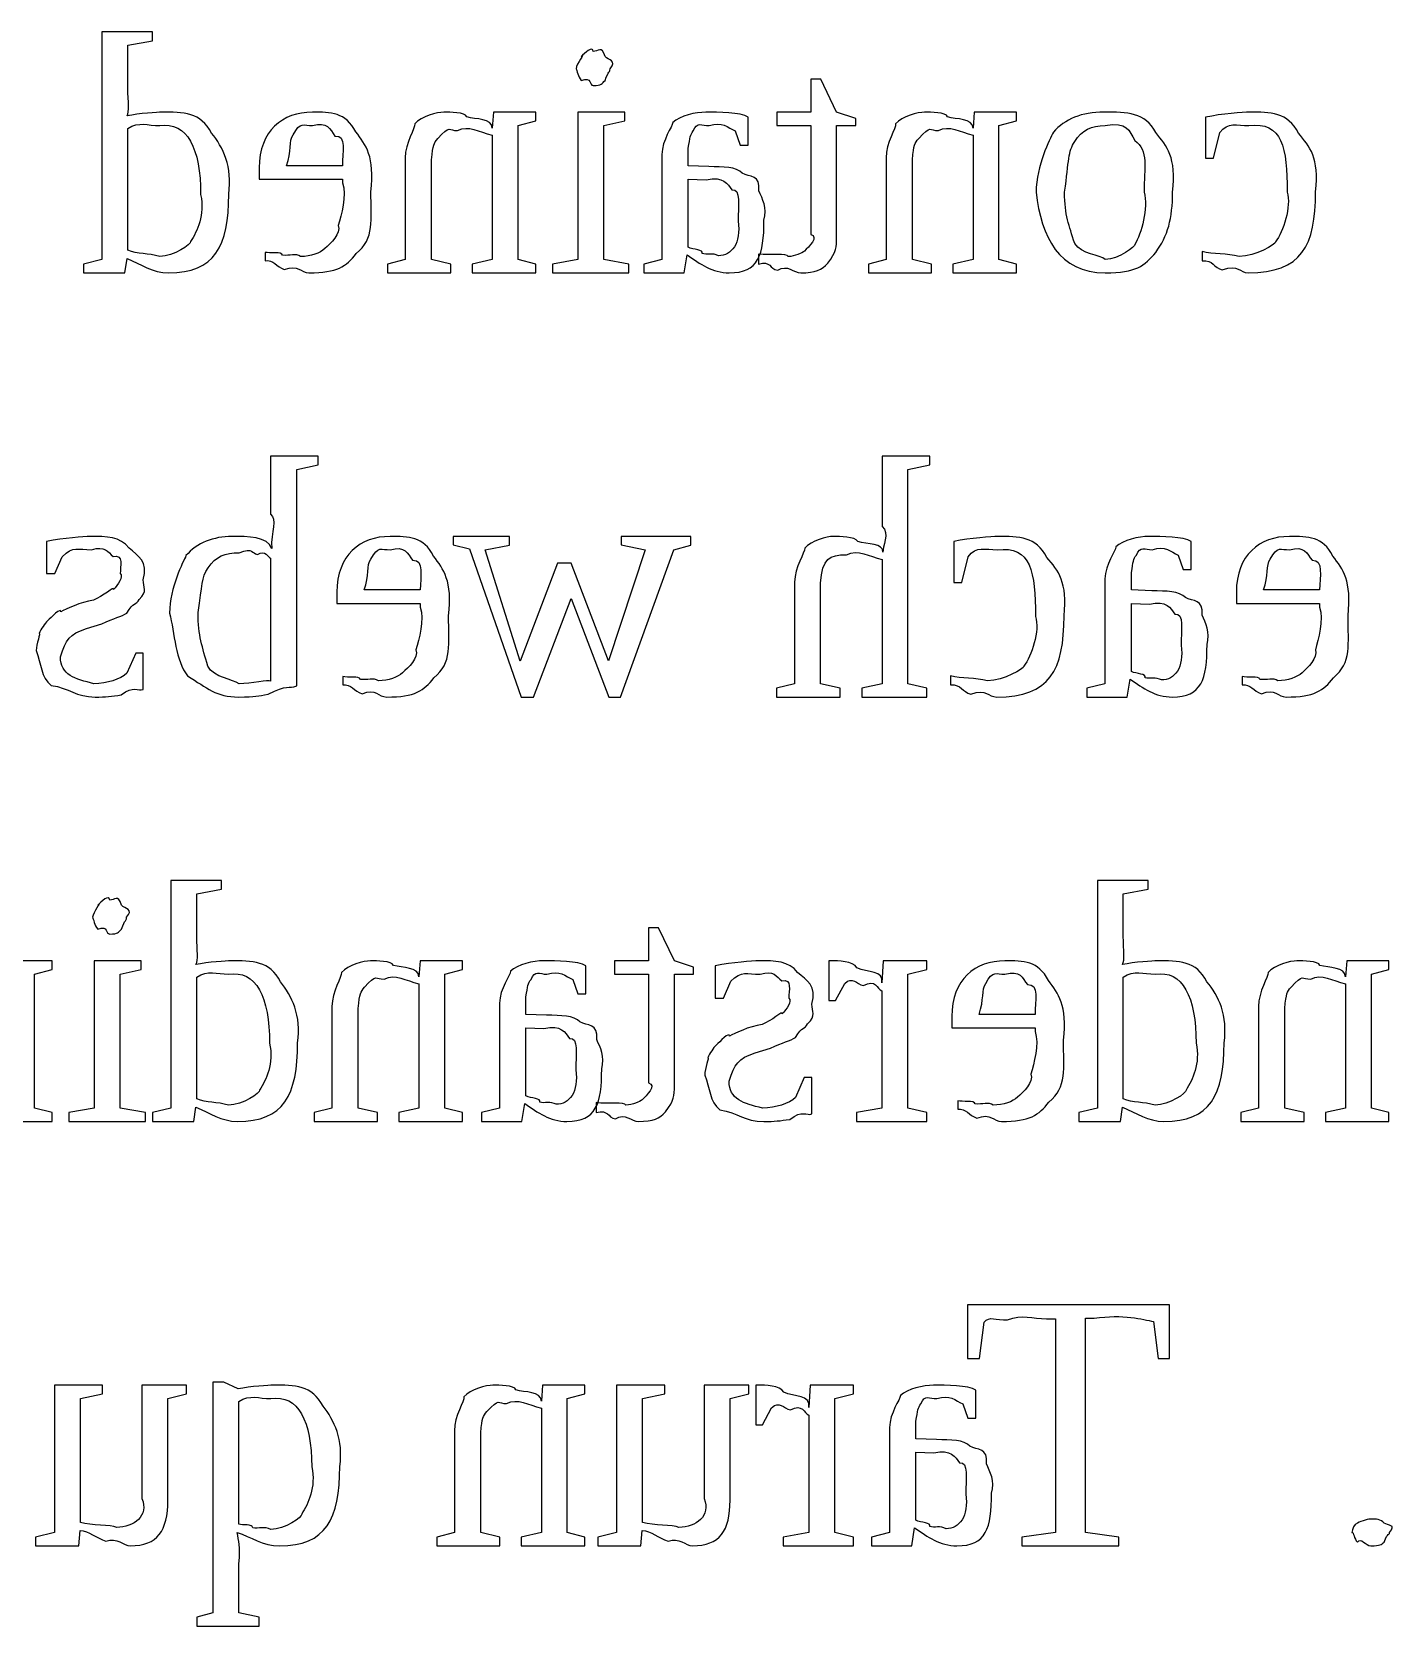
# Model space of a CAD drawing. Header units: millimetres. Extents: x 21 to 196, y 128 to 259.
# Drawn here: x 91.33 to 109.23, y 210.31 to 231.32 of the extents above; entities that cross this region are included whole.
import ezdxf

# ---------------------------------------------------------------- set-up
doc = ezdxf.new("R2010")
doc.units = ezdxf.units.MM
doc.layers.get('0').update_dxf_attribs({"linetype": 'CONTINUOUS'})

msp = doc.modelspace()

# ---------------------------------------------------------------- linework, layer by layer
at = {"color": 0}
for p, q in [((92.921, 231.316), (92.2542, 231.316)), ((92.2542, 231.316), (92.2542, 228.317)), ((92.921, 231.2), (92.921, 231.316)), ((92.596, 231.14), (92.921, 231.2)), ((92.596, 230.583), (92.596, 231.14)), ((98.5037, 230.831), (98.5037, 230.831)), ((101.727, 230.693), (101.594, 230.693)), ((101.594, 230.693), (101.594, 230.258)), ((101.936, 230.258), (101.727, 230.693)), ((97.4136, 230.258), (97.397, 230.048)), ((97.9703, 230.258), (97.4136, 230.258)), ((97.9703, 230.142), (97.9703, 230.258)), ((99.1429, 230.258), (98.5255, 230.258)), ((98.5255, 230.258), (98.5255, 228.317)), ((99.1429, 230.142), (99.1429, 230.258)), ((100.212, 230.258), (100.212, 230.258)), ((101.594, 230.258), (101.148, 230.258)), ((101.148, 230.258), (101.148, 230.081)), ((102.19, 230.175), (101.936, 230.258)), ((103.75, 230.258), (103.733, 230.048)), ((104.307, 230.258), (103.75, 230.258)), ((104.307, 230.142), (104.307, 230.258)), ((92.596, 228.439), (92.596, 230.043)), ((95.0267, 230.081), (95.0267, 230.081)), ((97.7388, 230.081), (97.9703, 230.142)), ((97.7388, 228.317), (97.7388, 230.081)), ((98.8674, 230.081), (99.1429, 230.142)), ((98.8674, 228.317), (98.8674, 230.081)), ((100.769, 229.822), (100.769, 230.192)), ((101.148, 230.081), (101.594, 230.081)), ((101.594, 230.081), (101.594, 228.648)), ((101.936, 228.621), (101.936, 230.081)), ((101.936, 230.081), (102.19, 230.081)), ((102.19, 230.081), (102.19, 230.175)), ((104.075, 230.081), (104.307, 230.142)), ((104.075, 228.317), (104.075, 230.081)), ((106.798, 230.192), (106.798, 229.651)), ((97.397, 229.955), (97.397, 228.317)), ((100.598, 230.01), (100.664, 229.822)), ((103.733, 229.955), (103.733, 228.317)), ((106.903, 229.651), (106.986, 229.988)), ((96.2505, 229.657), (96.2505, 228.317)), ((96.5976, 228.317), (96.5976, 229.629)), ((99.6336, 229.701), (99.6336, 228.317)), ((99.9808, 229.552), (99.9808, 229.784)), ((100.664, 229.822), (100.769, 229.822)), ((102.587, 229.657), (102.587, 228.317)), ((102.934, 228.317), (102.934, 229.629)), ((106.798, 229.651), (106.903, 229.651)), ((94.3268, 229.525), (94.3268, 229.376)), ((95.4236, 229.552), (94.6849, 229.552)), ((100.251, 229.541), (99.9808, 229.552)), ((94.3268, 229.376), (95.4236, 229.376)), ((95.4236, 229.376), (95.4236, 229.326)), ((99.9808, 229.376), (100.218, 229.365)), ((99.9808, 228.477), (99.9808, 229.376)), ((104.565, 229.205), (104.565, 229.205)), ((104.94, 229.205), (104.94, 229.205)), ((93.5549, 229.172), (93.5549, 229.172)), ((94.404, 228.411), (94.404, 228.301)), ((99.9257, 228.141), (99.9642, 228.378)), ((100.905, 228.389), (100.905, 228.257)), ((106.754, 228.422), (106.754, 228.301)), ((92.2542, 228.317), (92.0115, 228.257)), ((92.0115, 228.257), (92.0115, 228.141)), ((92.5572, 228.141), (92.5848, 228.328)), ((96.2505, 228.317), (96.0191, 228.257)), ((96.0191, 228.257), (96.0191, 228.141)), ((96.8513, 228.257), (96.5976, 228.317)), ((96.8513, 228.141), (96.8513, 228.257)), ((97.397, 228.317), (97.1324, 228.257)), ((97.1324, 228.257), (97.1324, 228.141)), ((97.9703, 228.257), (97.7388, 228.317)), ((97.9703, 228.141), (97.9703, 228.257)), ((98.5255, 228.317), (98.1893, 228.257)), ((98.1893, 228.257), (98.1893, 228.141)), ((99.1979, 228.257), (98.8674, 228.317)), ((99.1979, 228.141), (99.1979, 228.257)), ((99.6336, 228.317), (99.3965, 228.257)), ((99.3965, 228.257), (99.3965, 228.141)), ((102.587, 228.317), (102.355, 228.257)), ((102.355, 228.257), (102.355, 228.141)), ((103.188, 228.257), (102.934, 228.317)), ((103.188, 228.141), (103.188, 228.257)), ((103.733, 228.317), (103.469, 228.257)), ((103.469, 228.257), (103.469, 228.141)), ((104.307, 228.257), (104.075, 228.317)), ((104.307, 228.141), (104.307, 228.257)), ((92.0115, 228.141), (92.5572, 228.141)), ((96.0191, 228.141), (96.8513, 228.141)), ((97.1324, 228.141), (97.9703, 228.141)), ((98.1893, 228.141), (99.1979, 228.141)), ((99.3965, 228.141), (99.9257, 228.141)), ((101.462, 228.141), (101.462, 228.141)), ((102.355, 228.141), (103.188, 228.141)), ((103.469, 228.141), (104.307, 228.141)), ((95.1025, 225.726), (94.4742, 225.726)), ((94.4742, 225.726), (94.4742, 224.959)), ((95.1025, 225.61), (95.1025, 225.726)), ((103.163, 225.726), (102.534, 225.726)), ((102.534, 225.726), (102.534, 224.8)), ((103.163, 225.61), (103.163, 225.726)), ((94.8214, 225.549), (95.1025, 225.61)), ((94.8214, 222.699), (94.8214, 225.549)), ((102.876, 225.549), (103.163, 225.61)), ((102.876, 222.727), (102.876, 225.549)), ((91.525, 224.601), (91.525, 224.177)), ((97.6231, 224.667), (96.8844, 224.667)), ((96.8844, 224.667), (96.8844, 224.557)), ((97.6231, 224.551), (97.6231, 224.667)), ((100.015, 224.667), (99.0946, 224.667)), ((99.0946, 224.667), (99.0946, 224.557)), ((100.015, 224.551), (100.015, 224.667)), ((103.482, 224.601), (103.482, 224.061)), ((106.051, 224.667), (106.051, 224.667)), ((106.608, 224.232), (106.608, 224.601)), ((91.6354, 224.177), (91.7293, 224.397)), ((94.4742, 224.38), (94.4742, 222.76)), ((96.0508, 224.491), (96.0508, 224.491)), ((96.8844, 224.557), (97.0993, 224.502)), ((97.0993, 224.502), (97.7773, 222.551)), ((97.3032, 224.491), (97.6231, 224.551)), ((97.7664, 223.024), (97.3032, 224.491)), ((99.4145, 224.491), (98.9295, 223.03)), ((99.0893, 222.551), (99.7892, 224.491)), ((99.0946, 224.557), (99.4145, 224.491)), ((99.7892, 224.491), (100.015, 224.551)), ((103.587, 224.061), (103.67, 224.397)), ((106.437, 224.419), (106.503, 224.232)), ((107.903, 224.491), (107.903, 224.491)), ((91.525, 224.177), (91.6354, 224.177)), ((98.2567, 224.314), (97.7664, 223.024)), ((98.4388, 224.314), (98.2567, 224.314)), ((98.9295, 223.03), (98.4388, 224.314)), ((102.534, 224.364), (102.534, 222.727)), ((105.82, 223.962), (105.82, 224.193)), ((106.503, 224.232), (106.608, 224.232)), ((96.4477, 223.962), (95.709, 223.962)), ((101.382, 224.066), (101.382, 222.727)), ((101.724, 222.727), (101.724, 224.05)), ((103.482, 224.061), (103.587, 224.061)), ((105.472, 224.11), (105.472, 222.727)), ((106.09, 223.95), (105.82, 223.962)), ((108.3, 223.962), (107.561, 223.962)), ((95.3505, 223.934), (95.3505, 223.785)), ((95.3505, 223.785), (96.4477, 223.785)), ((96.4477, 223.785), (96.4477, 223.736)), ((97.9428, 222.551), (98.4388, 223.851)), ((98.4388, 223.851), (98.9348, 222.551)), ((105.82, 223.785), (106.057, 223.774)), ((105.82, 222.887), (105.82, 223.785)), ((107.203, 223.934), (107.203, 223.785)), ((107.203, 223.785), (108.3, 223.785)), ((108.3, 223.785), (108.3, 223.736)), ((93.5207, 223.664), (93.5207, 223.664)), ((92.0489, 223.454), (92.2528, 223.515)), ((91.3874, 223.162), (91.3874, 223.162)), ((92.6994, 223.129), (92.5834, 222.865)), ((92.7985, 223.129), (92.6994, 223.129)), ((92.7985, 222.65), (92.7985, 223.129)), ((95.4278, 222.82), (95.4278, 222.71)), ((101.382, 222.727), (101.145, 222.666)), ((101.983, 222.666), (101.724, 222.727)), ((102.534, 222.727), (102.27, 222.666)), ((103.124, 222.666), (102.876, 222.727)), ((103.438, 222.831), (103.438, 222.71)), ((105.472, 222.727), (105.235, 222.666)), ((105.765, 222.551), (105.803, 222.787)), ((107.28, 222.82), (107.28, 222.71)), ((97.7773, 222.551), (97.9428, 222.551)), ((98.9348, 222.551), (99.0893, 222.551)), ((101.145, 222.666), (101.145, 222.551)), ((101.145, 222.551), (101.983, 222.551)), ((101.983, 222.551), (101.983, 222.666)), ((102.27, 222.666), (102.27, 222.551)), ((102.27, 222.551), (103.124, 222.551)), ((103.124, 222.551), (103.124, 222.666)), ((105.235, 222.666), (105.235, 222.551)), ((105.235, 222.551), (105.765, 222.551)), ((93.8294, 220.133), (93.1623, 220.133)), ((93.1623, 220.133), (93.1623, 217.135)), ((93.5041, 219.957), (93.8294, 220.018)), ((93.5041, 219.4), (93.5041, 219.957)), ((93.8294, 220.018), (93.8294, 220.133)), ((106.039, 220.133), (105.372, 220.133)), ((105.372, 220.133), (105.372, 217.135)), ((105.713, 219.957), (106.039, 220.018)), ((105.713, 219.4), (105.713, 219.957)), ((106.039, 220.018), (106.039, 220.133)), ((92.1314, 219.648), (92.1314, 219.648)), ((99.5881, 219.51), (99.4558, 219.51)), ((99.4558, 219.51), (99.4558, 219.075)), ((99.7977, 219.075), (99.5881, 219.51)), ((91.598, 219.075), (91.0414, 219.075)), ((91.3666, 218.899), (91.598, 218.959)), ((91.598, 218.959), (91.598, 219.075)), ((92.771, 219.075), (92.1537, 219.075)), ((92.1537, 219.075), (92.1537, 217.135)), ((92.4952, 218.899), (92.771, 218.959)), ((92.771, 218.959), (92.771, 219.075)), ((96.4477, 219.075), (96.4311, 218.865)), ((97.0044, 219.075), (96.4477, 219.075)), ((96.7726, 218.899), (97.0044, 218.959)), ((97.0044, 218.959), (97.0044, 219.075)), ((98.0736, 219.075), (98.0736, 219.075)), ((98.6303, 218.64), (98.6303, 219.009)), ((99.4558, 219.075), (99.0092, 219.075)), ((99.0092, 219.075), (99.0092, 218.899)), ((100.051, 218.992), (99.7977, 219.075)), ((100.051, 218.899), (100.051, 218.992)), ((100.336, 219.009), (100.336, 218.584)), ((101.833, 219.075), (101.833, 218.551)), ((101.866, 219.075), (101.833, 219.075)), ((102.549, 219.075), (102.533, 218.783)), ((103.123, 219.075), (102.549, 219.075)), ((102.875, 218.899), (103.123, 218.959)), ((103.123, 218.959), (103.123, 219.075)), ((108.657, 219.075), (108.64, 218.865)), ((109.214, 219.075), (108.657, 219.075)), ((108.982, 218.899), (109.214, 218.959)), ((109.214, 218.959), (109.214, 219.075)), ((91.3666, 217.135), (91.3666, 218.899)), ((92.4952, 217.135), (92.4952, 218.899)), ((93.5041, 217.256), (93.5041, 218.86)), ((96.4311, 218.772), (96.4311, 217.135)), ((96.7726, 217.135), (96.7726, 218.899)), ((98.4596, 218.827), (98.5255, 218.64)), ((99.0092, 218.899), (99.4558, 218.899)), ((99.4558, 218.899), (99.4558, 217.466)), ((99.7977, 217.438), (99.7977, 218.899)), ((99.7977, 218.899), (100.051, 218.899)), ((100.446, 218.584), (100.54, 218.805)), ((101.921, 218.551), (102.042, 218.777)), ((102.875, 217.135), (102.875, 218.899)), ((104.153, 218.899), (104.153, 218.899)), ((105.713, 217.256), (105.713, 218.86)), ((108.64, 218.772), (108.64, 217.135)), ((108.982, 217.135), (108.982, 218.899)), ((97.4947, 218.518), (97.4947, 217.135)), ((97.8422, 218.369), (97.8422, 218.601)), ((98.5255, 218.64), (98.6303, 218.64)), ((100.336, 218.584), (100.446, 218.584)), ((101.833, 218.551), (101.921, 218.551)), ((102.533, 218.678), (102.533, 217.135)), ((95.2846, 218.474), (95.2846, 217.135)), ((95.6317, 217.135), (95.6317, 218.447)), ((98.1121, 218.359), (97.8422, 218.369)), ((103.453, 218.342), (103.453, 218.193)), ((104.55, 218.369), (103.812, 218.369)), ((107.494, 218.474), (107.494, 217.135)), ((107.841, 217.135), (107.841, 218.447)), ((97.8422, 218.193), (98.0793, 218.182)), ((97.8422, 217.295), (97.8422, 218.193)), ((103.453, 218.193), (104.55, 218.193)), ((104.55, 218.193), (104.55, 218.143)), ((94.4633, 217.989), (94.4633, 217.989)), ((100.86, 217.862), (101.064, 217.923)), ((106.673, 217.989), (106.673, 217.989)), ((100.198, 217.57), (100.198, 217.57)), ((101.51, 217.537), (101.395, 217.273)), ((101.61, 217.537), (101.51, 217.537)), ((101.61, 217.057), (101.61, 217.537)), ((103.531, 217.229), (103.531, 217.118)), ((91.598, 217.074), (91.3666, 217.135)), ((91.598, 216.958), (91.598, 217.074)), ((92.1537, 217.135), (91.8175, 217.074)), ((91.8175, 217.074), (91.8175, 216.958)), ((92.8261, 217.074), (92.4952, 217.135)), ((92.8261, 216.958), (92.8261, 217.074)), ((93.1623, 217.135), (92.9199, 217.074)), ((92.9199, 217.074), (92.9199, 216.958)), ((93.4653, 216.958), (93.4932, 217.146)), ((95.2846, 217.135), (95.0528, 217.074)), ((95.0528, 217.074), (95.0528, 216.958)), ((95.8854, 217.074), (95.6317, 217.135)), ((95.8854, 216.958), (95.8854, 217.074)), ((96.4311, 217.135), (96.1665, 217.074)), ((96.1665, 217.074), (96.1665, 216.958)), ((97.0044, 217.074), (96.7726, 217.135)), ((97.0044, 216.958), (97.0044, 217.074)), ((97.4947, 217.135), (97.2577, 217.074)), ((97.2577, 217.074), (97.2577, 216.958)), ((97.7868, 216.958), (97.8256, 217.195)), ((98.7668, 217.206), (98.7668, 217.074)), ((102.533, 217.135), (102.197, 217.074)), ((102.197, 217.074), (102.197, 216.958)), ((103.123, 217.074), (102.875, 217.135)), ((103.123, 216.958), (103.123, 217.074)), ((105.372, 217.135), (105.129, 217.074)), ((105.129, 217.074), (105.129, 216.958)), ((105.675, 216.958), (105.702, 217.146)), ((107.494, 217.135), (107.262, 217.074)), ((107.262, 217.074), (107.262, 216.958)), ((108.095, 217.074), (107.841, 217.135)), ((108.095, 216.958), (108.095, 217.074)), ((108.64, 217.135), (108.376, 217.074)), ((108.376, 217.074), (108.376, 216.958)), ((109.214, 217.074), (108.982, 217.135)), ((109.214, 216.958), (109.214, 217.074)), ((90.7602, 216.958), (91.598, 216.958)), ((91.8175, 216.958), (92.8261, 216.958)), ((92.9199, 216.958), (93.4653, 216.958)), ((95.0528, 216.958), (95.8854, 216.958)), ((96.1665, 216.958), (97.0044, 216.958)), ((97.2577, 216.958), (97.7868, 216.958)), ((99.3235, 216.958), (99.3235, 216.958)), ((102.197, 216.958), (103.123, 216.958)), ((105.129, 216.958), (105.675, 216.958)), ((107.262, 216.958), (108.095, 216.958)), ((108.376, 216.958), (109.214, 216.958)), ((106.323, 214.541), (103.66, 214.541)), ((103.66, 214.541), (103.66, 213.836)), ((106.323, 213.836), (106.323, 214.541)), ((103.82, 213.836), (103.881, 214.315)), ((104.702, 214.359), (104.818, 214.359)), ((104.818, 214.359), (104.818, 211.542)), ((105.215, 211.542), (105.215, 214.365)), ((105.215, 214.365), (105.33, 214.365)), ((106.113, 214.321), (106.174, 213.836)), ((103.66, 213.836), (103.82, 213.836)), ((106.174, 213.836), (106.323, 213.836)), ((92.2623, 213.483), (91.6284, 213.483)), ((91.6284, 213.483), (91.6284, 211.542)), ((92.2623, 213.367), (92.2623, 213.483)), ((93.3704, 213.483), (92.7806, 213.483)), ((92.7806, 213.483), (92.7806, 211.989)), ((93.3704, 213.367), (93.3704, 213.483)), ((93.8611, 213.522), (93.7175, 213.522)), ((93.7175, 213.522), (93.7175, 210.484)), ((94.0484, 213.433), (93.8611, 213.522)), ((98.0613, 213.483), (98.0447, 213.274)), ((98.618, 213.483), (98.0613, 213.483)), ((98.618, 213.367), (98.618, 213.483)), ((99.6707, 213.483), (99.0367, 213.483)), ((99.0367, 213.483), (99.0367, 211.542)), ((99.6707, 213.367), (99.6707, 213.483)), ((100.779, 213.483), (100.189, 213.483)), ((100.189, 213.483), (100.189, 211.989)), ((100.779, 213.367), (100.779, 213.483)), ((100.87, 213.483), (100.87, 212.959)), ((100.903, 213.483), (100.87, 213.483)), ((101.586, 213.483), (101.57, 213.191)), ((102.16, 213.483), (101.586, 213.483)), ((102.16, 213.367), (102.16, 213.483)), ((103.212, 213.483), (103.212, 213.483)), ((91.9702, 213.306), (92.2623, 213.367)), ((91.9702, 211.675), (91.9702, 213.306)), ((93.1224, 213.306), (93.3704, 213.367)), ((93.1224, 211.967), (93.1224, 213.306)), ((94.0594, 211.653), (94.0594, 213.268)), ((98.3865, 213.306), (98.618, 213.367)), ((98.3865, 211.542), (98.3865, 213.306)), ((99.3786, 213.306), (99.6707, 213.367)), ((99.3786, 211.675), (99.3786, 213.306)), ((100.531, 213.306), (100.779, 213.367)), ((100.531, 211.967), (100.531, 213.306)), ((101.912, 213.306), (102.16, 213.367)), ((101.912, 211.542), (101.912, 213.306)), ((103.598, 213.235), (103.664, 213.047)), ((103.769, 213.047), (103.769, 213.417)), ((98.0447, 213.18), (98.0447, 211.542)), ((100.958, 212.959), (101.079, 213.185)), ((101.57, 213.086), (101.57, 211.542)), ((103.664, 213.047), (103.769, 213.047)), ((96.8982, 212.882), (96.8982, 211.542)), ((97.2453, 211.542), (97.2453, 212.854)), ((100.87, 212.959), (100.958, 212.959)), ((102.634, 212.926), (102.634, 211.542)), ((102.981, 212.777), (102.981, 213.009)), ((103.251, 212.766), (102.981, 212.777)), ((102.981, 212.601), (103.218, 212.59)), ((102.981, 211.703), (102.981, 212.601)), ((95.0186, 212.408), (95.0186, 212.408)), ((91.9484, 211.366), (91.9649, 211.57)), ((99.3567, 211.366), (99.3733, 211.57)), ((102.926, 211.366), (102.964, 211.603)), ((91.6284, 211.542), (91.3804, 211.482)), ((91.3804, 211.482), (91.3804, 211.366)), ((91.3804, 211.366), (91.9484, 211.366)), ((96.8982, 211.542), (96.6668, 211.482)), ((96.6668, 211.482), (96.6668, 211.366)), ((96.6668, 211.366), (97.499, 211.366)), ((97.499, 211.482), (97.2453, 211.542)), ((97.499, 211.366), (97.499, 211.482)), ((98.0447, 211.542), (97.7801, 211.482)), ((97.7801, 211.482), (97.7801, 211.366)), ((97.7801, 211.366), (98.618, 211.366)), ((98.618, 211.482), (98.3865, 211.542)), ((98.618, 211.366), (98.618, 211.482)), ((99.0367, 211.542), (98.7887, 211.482)), ((98.7887, 211.482), (98.7887, 211.366)), ((98.7887, 211.366), (99.3567, 211.366)), ((101.57, 211.542), (101.233, 211.482)), ((101.233, 211.482), (101.233, 211.366)), ((101.233, 211.366), (102.16, 211.366)), ((102.16, 211.482), (101.912, 211.542)), ((102.16, 211.366), (102.16, 211.482)), ((102.634, 211.542), (102.397, 211.482)), ((102.397, 211.482), (102.397, 211.366)), ((102.397, 211.366), (102.926, 211.366)), ((104.818, 211.542), (104.377, 211.482)), ((104.377, 211.482), (104.377, 211.366)), ((104.377, 211.366), (105.656, 211.366)), ((105.656, 211.482), (105.215, 211.542)), ((105.656, 211.366), (105.656, 211.482)), ((108.727, 211.542), (108.727, 211.542)), ((94.0594, 210.484), (94.0594, 211.129)), ((93.7175, 210.484), (93.5027, 210.424)), ((93.5027, 210.424), (93.5027, 210.308)), ((93.5027, 210.308), (94.324, 210.308)), ((94.324, 210.424), (94.0594, 210.484)), ((94.324, 210.308), (94.324, 210.424))]:
    msp.add_line(p, q, dxfattribs=at)
for points in [[(98.7294, 231.057), (98.7213, 231.142), (98.6137, 231.035), (98.5696, 230.991)], [(98.884, 230.991), (98.8427, 231.142), (98.7887, 231.057), (98.7294, 231.057)], [(98.5696, 230.991), (98.6331, 231.054), (98.5037, 230.893), (98.5037, 230.831)], [(98.9499, 230.831), (99.048, 230.937), (98.9281, 230.947), (98.884, 230.991)], [(98.5037, 230.831), (98.5146, 230.816), (98.5255, 230.721), (98.5696, 230.677)], [(98.5696, 230.677), (98.7213, 230.728), (98.6677, 230.61), (98.7294, 230.61)], [(98.7294, 230.61), (98.8427, 230.61), (98.8399, 230.633), (98.884, 230.677)], [(98.884, 230.677), (98.9309, 230.816), (98.9499, 230.772), (98.9499, 230.831)], [(92.5848, 230.208), (92.6207, 230.271), (92.596, 230.38), (92.596, 230.583)], [(93.037, 230.258), (92.9982, 230.258), (92.7365, 230.241), (92.5848, 230.208)], [(93.6985, 229.982), (93.5577, 230.258), (93.3277, 230.258), (93.037, 230.258)], [(95.0267, 230.258), (94.634, 230.258), (94.3268, 230.013), (94.3268, 229.525)], [(95.6, 229.999), (95.4648, 230.258), (95.2733, 230.258), (95.0267, 230.258)], [(96.7574, 230.258), (96.6735, 230.258), (96.4628, 230.206), (96.3771, 230.104)], [(97.0608, 230.197), (97.0414, 230.258), (96.8389, 230.258), (96.7574, 230.258)], [(100.212, 230.258), (100.08, 230.258), (99.8693, 230.211), (99.7768, 230.12)], [(100.769, 230.192), (100.675, 230.258), (100.375, 230.258), (100.212, 230.258)], [(103.094, 230.258), (103.01, 230.258), (102.799, 230.206), (102.713, 230.104)], [(103.397, 230.197), (103.378, 230.258), (103.175, 230.258), (103.094, 230.258)], [(105.459, 230.258), (105.166, 230.258), (104.943, 230.17), (104.792, 229.993)], [(106.142, 229.988), (106.002, 230.258), (105.765, 230.258), (105.459, 230.258)], [(107.371, 230.258), (107.302, 230.258), (107.005, 230.236), (106.798, 230.192)], [(108.022, 229.982), (107.878, 230.258), (107.655, 230.258), (107.371, 230.258)], [(92.596, 230.043), (92.7421, 230.139), (92.8578, 230.081), (93.0148, 230.081)], [(93.0148, 230.081), (93.3771, 230.139), (93.5549, 229.778), (93.5549, 229.172)], [(94.773, 229.96), (94.8697, 230.139), (94.9138, 230.081), (95.0267, 230.081)], [(95.0267, 230.081), (95.2292, 230.139), (95.2556, 230.034), (95.3244, 229.944)], [(96.3771, 230.104), (96.387, 230.051), (96.2505, 229.851), (96.2505, 229.657)], [(96.6805, 229.911), (96.8456, 230.095), (96.8223, 230.015), (96.9395, 230.015)], [(96.9395, 230.015), (97.0883, 230.095), (97.2178, 229.995), (97.397, 229.955)], [(97.397, 230.048), (97.397, 230.18), (97.1793, 230.16), (97.0608, 230.197)], [(99.7768, 230.12), (99.7754, 230.073), (99.6336, 229.888), (99.6336, 229.701)], [(100.047, 230.01), (100.095, 230.139), (100.161, 230.081), (100.256, 230.081)], [(100.256, 230.081), (100.433, 230.139), (100.496, 230.057), (100.598, 230.01)], [(102.713, 230.104), (102.723, 230.051), (102.587, 229.851), (102.587, 229.657)], [(103.017, 229.911), (103.182, 230.095), (103.159, 230.015), (103.276, 230.015)], [(103.276, 230.015), (103.425, 230.095), (103.554, 229.995), (103.733, 229.955)], [(103.733, 230.048), (103.733, 230.18), (103.516, 230.16), (103.397, 230.197)], [(105.073, 229.872), (105.17, 230.022), (105.292, 230.081), (105.475, 230.081)], [(105.475, 230.081), (105.77, 230.139), (105.786, 230.015), (105.866, 229.883)], [(106.986, 229.988), (107.089, 230.139), (107.216, 230.081), (107.366, 230.081)], [(107.366, 230.081), (107.812, 230.139), (107.873, 229.789), (107.873, 229.205)], [(93.9243, 229.178), (93.9768, 229.537), (93.8498, 229.798), (93.6985, 229.982)], [(94.6849, 229.552), (94.7554, 229.742), (94.7152, 229.879), (94.773, 229.96)], [(95.3244, 229.944), (95.4828, 229.96), (95.4236, 229.725), (95.4236, 229.552)], [(95.7986, 229.21), (95.8508, 229.676), (95.7322, 229.825), (95.6, 229.999)], [(96.5976, 229.629), (96.6184, 229.839), (96.6251, 229.84), (96.6805, 229.911)], [(99.9808, 229.784), (100.007, 229.927), (100.003, 229.961), (100.047, 230.01)], [(102.934, 229.629), (102.955, 229.839), (102.961, 229.84), (103.017, 229.911)], [(104.792, 229.993), (104.747, 229.905), (104.565, 229.554), (104.565, 229.205)], [(104.94, 229.205), (104.998, 229.629), (104.985, 229.736), (105.073, 229.872)], [(105.866, 229.883), (106.048, 229.757), (105.988, 229.525), (105.988, 229.205)], [(106.363, 229.205), (106.416, 229.663), (106.289, 229.807), (106.142, 229.988)], [(108.248, 229.21), (108.297, 229.658), (108.173, 229.802), (108.022, 229.982)], [(100.218, 229.365), (100.448, 229.42), (100.496, 229.313), (100.554, 229.233)], [(100.692, 229.453), (100.613, 229.541), (100.443, 229.537), (100.251, 229.541)], [(100.912, 229.222), (100.933, 229.434), (100.791, 229.401), (100.692, 229.453)], [(95.4236, 229.326), (95.4828, 229.162), (95.4056, 228.899), (95.3685, 228.764)], [(95.6056, 228.395), (95.8508, 228.596), (95.7986, 228.836), (95.7986, 229.21)], [(100.554, 229.233), (100.68, 229.257), (100.637, 229.015), (100.637, 228.825)], [(100.978, 228.836), (101.025, 228.993), (100.957, 229.118), (100.912, 229.222)], [(104.565, 229.205), (104.63, 228.611), (104.869, 228.141), (105.475, 228.141)], [(105.073, 228.527), (104.998, 228.772), (104.94, 228.892), (104.94, 229.205)], [(105.988, 229.205), (106.048, 228.997), (105.948, 228.651), (105.866, 228.516)], [(106.142, 228.411), (106.299, 228.622), (106.363, 228.859), (106.363, 229.205)], [(107.36, 228.141), (108.063, 228.141), (108.248, 228.497), (108.248, 229.21)], [(107.873, 229.205), (107.931, 229.015), (107.822, 228.681), (107.719, 228.549)], [(93.1305, 228.141), (93.7412, 228.141), (93.9243, 228.486), (93.9243, 229.178)], [(93.5549, 229.172), (93.6128, 228.904), (93.5108, 228.69), (93.4226, 228.554)], [(100.637, 228.825), (100.68, 228.527), (100.551, 228.367), (100.378, 228.367)], [(100.521, 228.141), (100.907, 228.141), (100.978, 228.372), (100.978, 228.836)], [(95.3685, 228.764), (95.4056, 228.659), (95.2694, 228.53), (95.1921, 228.461)], [(101.594, 228.648), (101.709, 228.618), (101.567, 228.479), (101.512, 228.428)], [(101.82, 228.268), (101.936, 228.428), (101.936, 228.469), (101.936, 228.621)], [(93.0148, 228.356), (92.8631, 228.402), (92.7213, 228.384), (92.596, 228.439)], [(93.4226, 228.554), (93.4364, 228.519), (93.1997, 228.356), (93.0148, 228.356)], [(94.6355, 228.372), (94.627, 228.424), (94.4633, 228.396), (94.404, 228.411)], [(94.8725, 228.356), (94.8147, 228.402), (94.7279, 228.362), (94.6355, 228.372)], [(95.1921, 228.461), (95.1301, 228.402), (95.0048, 228.356), (94.8725, 228.356)], [(94.9826, 228.141), (95.3548, 228.141), (95.4733, 228.225), (95.6056, 228.395)], [(99.9642, 228.378), (100.139, 228.258), (100.294, 228.141), (100.521, 228.141)], [(100.163, 228.395), (100.187, 228.45), (100.044, 228.444), (99.9808, 228.477)], [(100.378, 228.367), (100.305, 228.408), (100.222, 228.375), (100.163, 228.395)], [(101.297, 228.356), (101.286, 228.402), (101.06, 228.367), (100.905, 228.389)], [(101.512, 228.428), (101.481, 228.402), (101.385, 228.356), (101.297, 228.356)], [(105.475, 228.317), (105.409, 228.375), (105.161, 228.387), (105.073, 228.527)], [(105.866, 228.516), (105.883, 228.494), (105.651, 228.317), (105.475, 228.317)], [(105.475, 228.141), (105.883, 228.141), (105.992, 228.231), (106.142, 228.411)], [(107.239, 228.356), (107.085, 228.402), (106.89, 228.378), (106.754, 228.422)], [(107.719, 228.549), (107.724, 228.519), (107.457, 228.356), (107.239, 228.356)], [(92.5848, 228.328), (92.7668, 228.258), (92.921, 228.141), (93.1305, 228.141)], [(94.404, 228.301), (94.5127, 228.32), (94.5515, 228.218), (94.6573, 228.185)], [(94.6573, 228.185), (94.8436, 228.258), (94.8725, 228.141), (94.9826, 228.141)], [(100.905, 228.257), (101.074, 228.302), (101.049, 228.196), (101.159, 228.174)], [(101.159, 228.174), (101.29, 228.258), (101.367, 228.141), (101.462, 228.141)], [(101.462, 228.141), (101.661, 228.141), (101.74, 228.182), (101.82, 228.268)], [(106.754, 228.301), (106.894, 228.314), (106.905, 228.209), (107.018, 228.18)], [(107.018, 228.18), (107.236, 228.258), (107.243, 228.141), (107.36, 228.141)], [(94.4742, 224.959), (94.5667, 224.899), (94.4795, 224.728), (94.4908, 224.507)], [(102.534, 224.8), (102.642, 224.714), (102.538, 224.526), (102.545, 224.458)], [(92.0983, 224.667), (92.009, 224.667), (91.7568, 224.645), (91.525, 224.601)], [(92.6112, 224.513), (92.4941, 224.667), (92.3163, 224.667), (92.0983, 224.667)], [(93.9669, 224.667), (93.7288, 224.667), (93.5013, 224.582), (93.3609, 224.414)], [(94.4908, 224.507), (94.4383, 224.667), (94.1765, 224.667), (93.9669, 224.667)], [(96.0508, 224.667), (95.6578, 224.667), (95.3505, 224.422), (95.3505, 223.934)], [(96.6241, 224.408), (96.489, 224.667), (96.2974, 224.667), (96.0508, 224.667)], [(101.889, 224.667), (101.811, 224.667), (101.6, 224.615), (101.515, 224.513)], [(102.215, 224.601), (102.181, 224.667), (101.977, 224.667), (101.889, 224.667)], [(102.545, 224.458), (102.554, 224.582), (102.34, 224.56), (102.215, 224.601)], [(104.056, 224.667), (103.987, 224.667), (103.689, 224.645), (103.482, 224.601)], [(104.706, 224.391), (104.563, 224.667), (104.34, 224.667), (104.056, 224.667)], [(106.051, 224.667), (105.919, 224.667), (105.708, 224.62), (105.616, 224.529)], [(106.608, 224.601), (106.514, 224.667), (106.214, 224.667), (106.051, 224.667)], [(107.903, 224.667), (107.51, 224.667), (107.203, 224.422), (107.203, 223.934)], [(108.476, 224.408), (108.341, 224.667), (108.15, 224.667), (107.903, 224.667)], [(91.7293, 224.397), (91.8767, 224.549), (91.9385, 224.491), (92.1149, 224.491)], [(92.1149, 224.491), (92.2955, 224.549), (92.3354, 224.461), (92.4017, 224.403)], [(92.4017, 224.403), (92.5421, 224.435), (92.4952, 224.271), (92.4952, 224.177)], [(92.7985, 224.094), (92.8617, 224.343), (92.7365, 224.409), (92.6112, 224.513)], [(93.3609, 224.414), (93.3277, 224.332), (93.1457, 223.996), (93.1457, 223.658)], [(93.653, 224.254), (93.7549, 224.405), (93.8773, 224.452), (94.0608, 224.452)], [(94.0608, 224.452), (94.2538, 224.524), (94.2234, 224.444), (94.3031, 224.43)], [(94.3031, 224.43), (94.4122, 224.493), (94.4383, 224.398), (94.4742, 224.38)], [(95.709, 223.962), (95.7792, 224.152), (95.7393, 224.288), (95.7972, 224.369)], [(95.7972, 224.369), (95.8935, 224.549), (95.9376, 224.491), (96.0508, 224.491)], [(96.0508, 224.491), (96.2533, 224.549), (96.2794, 224.444), (96.3482, 224.353)], [(96.3482, 224.353), (96.5069, 224.369), (96.4477, 224.134), (96.4477, 223.962)], [(96.8223, 223.62), (96.8745, 224.086), (96.7564, 224.234), (96.6241, 224.408)], [(101.515, 224.513), (101.52, 224.461), (101.382, 224.26), (101.382, 224.066)], [(101.724, 224.05), (101.749, 224.387), (101.838, 224.425), (102.066, 224.425)], [(102.066, 224.425), (102.225, 224.505), (102.355, 224.404), (102.534, 224.364)], [(103.67, 224.397), (103.773, 224.549), (103.9, 224.491), (104.05, 224.491)], [(104.05, 224.491), (104.497, 224.549), (104.557, 224.198), (104.557, 223.614)], [(104.932, 223.62), (104.982, 224.068), (104.858, 224.211), (104.706, 224.391)], [(105.616, 224.529), (105.614, 224.482), (105.472, 224.298), (105.472, 224.11)], [(105.82, 224.193), (105.846, 224.336), (105.841, 224.371), (105.886, 224.419)], [(105.886, 224.419), (105.934, 224.549), (106, 224.491), (106.095, 224.491)], [(106.095, 224.491), (106.271, 224.549), (106.335, 224.466), (106.437, 224.419)], [(107.561, 223.962), (107.632, 224.152), (107.592, 224.288), (107.649, 224.369)], [(107.649, 224.369), (107.746, 224.549), (107.79, 224.491), (107.903, 224.491)], [(107.903, 224.491), (108.106, 224.549), (108.132, 224.444), (108.201, 224.353)], [(108.201, 224.353), (108.359, 224.369), (108.3, 224.134), (108.3, 223.962)], [(108.675, 223.62), (108.727, 224.086), (108.609, 224.234), (108.476, 224.408)], [(92.4952, 224.177), (92.5421, 224.141), (92.4662, 224.025), (92.407, 223.967)], [(93.5207, 223.664), (93.5785, 224.028), (93.5648, 224.124), (93.653, 224.254)], [(92.407, 223.967), (92.4235, 224.028), (92.2609, 223.865), (92.1424, 223.829)], [(92.7435, 223.835), (92.8617, 223.95), (92.7985, 223.994), (92.7985, 224.094)], [(106.531, 223.862), (106.452, 223.95), (106.281, 223.947), (106.09, 223.95)], [(91.7127, 223.675), (91.7152, 223.737), (91.5843, 223.6), (91.5363, 223.554)], [(92.1424, 223.829), (91.9688, 223.803), (91.7787, 223.708), (91.7127, 223.675)], [(92.5834, 223.658), (92.6705, 223.807), (92.7075, 223.764), (92.7435, 223.835)], [(96.4477, 223.736), (96.5069, 223.571), (96.4297, 223.308), (96.3923, 223.173)], [(106.057, 223.774), (106.287, 223.829), (106.335, 223.722), (106.393, 223.642)], [(106.751, 223.631), (106.772, 223.843), (106.63, 223.81), (106.531, 223.862)], [(108.3, 223.736), (108.359, 223.571), (108.282, 223.308), (108.245, 223.173)], [(91.5363, 223.554), (91.5017, 223.523), (91.452, 223.45), (91.4259, 223.388)], [(92.2528, 223.515), (92.4126, 223.594), (92.5146, 223.61), (92.5834, 223.658)], [(93.1457, 223.658), (93.2106, 223.399), (93.2258, 223.022), (93.3827, 222.831)], [(93.6473, 222.958), (93.5785, 223.214), (93.5207, 223.351), (93.5207, 223.664)], [(96.6294, 222.804), (96.8745, 223.005), (96.8223, 223.245), (96.8223, 223.62)], [(104.045, 222.551), (104.747, 222.551), (104.932, 222.906), (104.932, 223.62)], [(104.557, 223.614), (104.615, 223.424), (104.506, 223.091), (104.403, 222.958)], [(106.393, 223.642), (106.518, 223.667), (106.475, 223.424), (106.475, 223.234)], [(106.817, 223.245), (106.864, 223.402), (106.795, 223.527), (106.751, 223.631)], [(108.482, 222.804), (108.727, 223.005), (108.675, 223.245), (108.675, 223.62)], [(91.4259, 223.388), (91.4506, 223.399), (91.3874, 223.25), (91.3874, 223.162)], [(91.7071, 223.08), (91.7815, 223.311), (91.8214, 223.377), (92.0489, 223.454)], [(91.3874, 223.162), (91.4506, 222.992), (91.4534, 222.807), (91.5857, 222.705)], [(96.3923, 223.173), (96.4297, 223.068), (96.2932, 222.939), (96.2159, 222.87)], [(106.475, 223.234), (106.518, 222.936), (106.39, 222.776), (106.216, 222.776)], [(106.36, 222.551), (106.746, 222.551), (106.817, 222.782), (106.817, 223.245)], [(108.245, 223.173), (108.282, 223.068), (108.146, 222.939), (108.069, 222.87)], [(92.148, 222.727), (91.8986, 222.785), (91.7071, 222.844), (91.7071, 223.08)], [(94.0608, 222.727), (93.9821, 222.785), (93.7327, 222.804), (93.6473, 222.958)], [(104.403, 222.958), (104.408, 222.928), (104.141, 222.765), (103.923, 222.765)], [(91.5857, 222.705), (91.8284, 222.668), (91.9081, 222.551), (92.1646, 222.551)], [(92.5834, 222.865), (92.4899, 222.785), (92.3286, 222.727), (92.148, 222.727)], [(92.5064, 222.578), (92.6744, 222.708), (92.7294, 222.624), (92.7985, 222.65)], [(93.3827, 222.831), (93.6406, 222.668), (93.7616, 222.551), (94.0551, 222.551)], [(94.4742, 222.76), (94.452, 222.785), (94.2234, 222.727), (94.0608, 222.727)], [(94.4467, 222.589), (94.6919, 222.723), (94.7152, 222.655), (94.8214, 222.699)], [(95.6592, 222.782), (95.6511, 222.833), (95.4871, 222.805), (95.4278, 222.82)], [(95.4278, 222.71), (95.5368, 222.729), (95.5753, 222.627), (95.6814, 222.595)], [(95.8963, 222.765), (95.8384, 222.811), (95.7516, 222.771), (95.6592, 222.782)], [(96.2159, 222.87), (96.1542, 222.811), (96.0286, 222.765), (95.8963, 222.765)], [(96.0067, 222.551), (96.3785, 222.551), (96.4971, 222.635), (96.6294, 222.804)], [(103.923, 222.765), (103.769, 222.811), (103.575, 222.787), (103.438, 222.831)], [(103.438, 222.71), (103.579, 222.723), (103.59, 222.618), (103.703, 222.589)], [(105.803, 222.787), (105.978, 222.668), (106.132, 222.551), (106.36, 222.551)], [(106.002, 222.804), (106.026, 222.859), (105.883, 222.854), (105.82, 222.887)], [(106.216, 222.776), (106.143, 222.818), (106.061, 222.785), (106.002, 222.804)], [(107.512, 222.782), (107.503, 222.833), (107.34, 222.805), (107.28, 222.82)], [(107.28, 222.71), (107.389, 222.729), (107.428, 222.627), (107.534, 222.595)], [(107.749, 222.765), (107.691, 222.811), (107.604, 222.771), (107.512, 222.782)], [(108.069, 222.87), (108.006, 222.811), (107.881, 222.765), (107.749, 222.765)], [(107.859, 222.551), (108.231, 222.551), (108.35, 222.635), (108.482, 222.804)], [(92.1646, 222.551), (92.3064, 222.551), (92.3823, 222.559), (92.5064, 222.578)], [(94.0551, 222.551), (94.2869, 222.551), (94.3031, 222.563), (94.4467, 222.589)], [(95.6814, 222.595), (95.8674, 222.668), (95.8963, 222.551), (96.0067, 222.551)], [(103.703, 222.589), (103.921, 222.668), (103.928, 222.551), (104.045, 222.551)], [(107.534, 222.595), (107.72, 222.668), (107.749, 222.551), (107.859, 222.551)], [(92.3576, 219.874), (92.3491, 219.96), (92.2419, 219.852), (92.1978, 219.808)], [(92.5117, 219.808), (92.4705, 219.96), (92.4168, 219.874), (92.3576, 219.874)], [(92.1978, 219.808), (92.2609, 219.872), (92.1314, 219.71), (92.1314, 219.648)], [(92.5781, 219.648), (92.6758, 219.754), (92.5558, 219.764), (92.5117, 219.808)], [(92.1314, 219.648), (92.1424, 219.633), (92.1537, 219.538), (92.1978, 219.494)], [(92.1978, 219.494), (92.3491, 219.545), (92.2955, 219.428), (92.3576, 219.428)], [(92.5117, 219.494), (92.5587, 219.633), (92.5781, 219.589), (92.5781, 219.648)], [(92.3576, 219.428), (92.4705, 219.428), (92.4676, 219.45), (92.5117, 219.494)], [(93.4932, 219.025), (93.5288, 219.089), (93.5041, 219.198), (93.5041, 219.4)], [(105.702, 219.025), (105.738, 219.089), (105.713, 219.198), (105.713, 219.4)], [(93.9451, 219.075), (93.9063, 219.075), (93.6445, 219.058), (93.4932, 219.025)], [(93.5041, 218.86), (93.6502, 218.956), (93.7659, 218.899), (93.9229, 218.899)], [(93.9229, 218.899), (94.2855, 218.956), (94.4633, 218.596), (94.4633, 217.989)], [(94.6065, 218.799), (94.4658, 219.075), (94.2358, 219.075), (93.9451, 219.075)], [(95.4112, 218.921), (95.4207, 218.868), (95.2846, 218.669), (95.2846, 218.474)], [(95.7915, 219.075), (95.7076, 219.075), (95.4966, 219.023), (95.4112, 218.921)], [(95.7143, 218.728), (95.8797, 218.912), (95.8564, 218.833), (95.9735, 218.833)], [(96.0949, 219.014), (96.0755, 219.075), (95.873, 219.075), (95.7915, 219.075)], [(95.9735, 218.833), (96.1224, 218.912), (96.2519, 218.812), (96.4311, 218.772)], [(96.4311, 218.865), (96.4311, 218.998), (96.2131, 218.977), (96.0949, 219.014)], [(97.6383, 218.937), (97.6369, 218.89), (97.4947, 218.706), (97.4947, 218.518)], [(98.0736, 219.075), (97.9413, 219.075), (97.7304, 219.028), (97.6383, 218.937)], [(97.9082, 218.827), (97.9565, 218.956), (98.0225, 218.899), (98.1177, 218.899)], [(98.6303, 219.009), (98.5365, 219.075), (98.2363, 219.075), (98.0736, 219.075)], [(98.1177, 218.899), (98.2941, 218.956), (98.3576, 218.874), (98.4596, 218.827)], [(100.91, 219.075), (100.82, 219.075), (100.568, 219.053), (100.336, 219.009)], [(100.54, 218.805), (100.688, 218.956), (100.75, 218.899), (100.926, 218.899)], [(101.422, 218.921), (101.305, 219.075), (101.127, 219.075), (100.91, 219.075)], [(100.926, 218.899), (101.107, 218.956), (101.147, 218.868), (101.213, 218.81)], [(101.61, 218.502), (101.673, 218.751), (101.548, 218.817), (101.422, 218.921)], [(102.202, 218.981), (102.158, 219.075), (101.947, 219.075), (101.866, 219.075)], [(102.533, 218.783), (102.559, 218.95), (102.343, 218.918), (102.202, 218.981)], [(104.153, 219.075), (103.761, 219.075), (103.453, 218.83), (103.453, 218.342)], [(103.9, 218.777), (103.996, 218.956), (104.041, 218.899), (104.153, 218.899)], [(104.727, 218.816), (104.592, 219.075), (104.4, 219.075), (104.153, 219.075)], [(104.153, 218.899), (104.356, 218.956), (104.382, 218.852), (104.451, 218.761)], [(106.154, 219.075), (106.116, 219.075), (105.854, 219.058), (105.702, 219.025)], [(105.713, 218.86), (105.859, 218.956), (105.975, 218.899), (106.132, 218.899)], [(106.132, 218.899), (106.495, 218.956), (106.673, 218.596), (106.673, 217.989)], [(106.816, 218.799), (106.675, 219.075), (106.445, 219.075), (106.154, 219.075)], [(107.621, 218.921), (107.63, 218.868), (107.494, 218.669), (107.494, 218.474)], [(108.001, 219.075), (107.917, 219.075), (107.706, 219.023), (107.621, 218.921)], [(107.924, 218.728), (108.089, 218.912), (108.066, 218.833), (108.183, 218.833)], [(108.304, 219.014), (108.285, 219.075), (108.082, 219.075), (108.001, 219.075)], [(108.183, 218.833), (108.332, 218.912), (108.461, 218.812), (108.64, 218.772)], [(108.64, 218.865), (108.64, 218.998), (108.423, 218.977), (108.304, 219.014)], [(94.8323, 217.995), (94.8849, 218.354), (94.7579, 218.615), (94.6065, 218.799)], [(95.6317, 218.447), (95.6525, 218.656), (95.6592, 218.657), (95.7143, 218.728)], [(97.8422, 218.601), (97.8683, 218.744), (97.8641, 218.779), (97.9082, 218.827)], [(101.213, 218.81), (101.353, 218.844), (101.306, 218.68), (101.306, 218.584)], [(102.042, 218.777), (102.147, 218.877), (102.195, 218.768), (102.29, 218.75)], [(102.29, 218.75), (102.453, 218.839), (102.464, 218.707), (102.533, 218.678)], [(103.812, 218.369), (103.882, 218.56), (103.842, 218.696), (103.9, 218.777)], [(104.451, 218.761), (104.61, 218.777), (104.55, 218.542), (104.55, 218.369)], [(104.925, 218.028), (104.977, 218.494), (104.859, 218.642), (104.727, 218.816)], [(107.042, 217.995), (107.094, 218.354), (106.968, 218.615), (106.816, 218.799)], [(107.841, 218.447), (107.862, 218.656), (107.869, 218.657), (107.924, 218.728)], [(101.306, 218.584), (101.353, 218.549), (101.278, 218.433), (101.218, 218.375)], [(101.554, 218.243), (101.673, 218.359), (101.61, 218.403), (101.61, 218.502)], [(98.5531, 218.27), (98.4747, 218.359), (98.3036, 218.354), (98.1121, 218.359)], [(101.218, 218.375), (101.235, 218.436), (101.072, 218.273), (100.954, 218.237)], [(98.0793, 218.182), (98.3093, 218.237), (98.3576, 218.13), (98.4155, 218.05)], [(98.4155, 218.05), (98.5407, 218.075), (98.498, 217.832), (98.498, 217.642)], [(98.7735, 218.039), (98.7944, 218.251), (98.6525, 218.218), (98.5531, 218.27)], [(100.524, 218.083), (100.526, 218.145), (100.396, 218.009), (100.347, 217.962)], [(100.954, 218.237), (100.78, 218.211), (100.59, 218.116), (100.524, 218.083)], [(101.064, 217.923), (101.224, 218.001), (101.326, 218.018), (101.395, 218.066)], [(101.395, 218.066), (101.481, 218.215), (101.519, 218.172), (101.554, 218.243)], [(104.55, 218.143), (104.61, 217.98), (104.533, 217.716), (104.495, 217.581)], [(94.0386, 216.958), (94.6492, 216.958), (94.8323, 217.303), (94.8323, 217.995)], [(94.4633, 217.989), (94.5212, 217.722), (94.4192, 217.507), (94.331, 217.372)], [(98.8399, 217.653), (98.8868, 217.81), (98.8176, 217.936), (98.7735, 218.039)], [(100.347, 217.962), (100.313, 217.931), (100.263, 217.858), (100.237, 217.796)], [(100.518, 217.488), (100.593, 217.719), (100.633, 217.785), (100.86, 217.862)], [(104.732, 217.212), (104.977, 217.413), (104.925, 217.653), (104.925, 218.028)], [(106.248, 216.958), (106.859, 216.958), (107.042, 217.303), (107.042, 217.995)], [(106.673, 217.989), (106.73, 217.722), (106.628, 217.507), (106.54, 217.372)], [(98.3823, 216.958), (98.7683, 216.958), (98.8399, 217.19), (98.8399, 217.653)], [(100.237, 217.796), (100.262, 217.807), (100.198, 217.658), (100.198, 217.57)], [(98.498, 217.642), (98.5407, 217.344), (98.4127, 217.184), (98.2391, 217.184)], [(99.4558, 217.466), (99.5701, 217.435), (99.4283, 217.296), (99.3733, 217.245)], [(99.6819, 217.085), (99.7977, 217.245), (99.7977, 217.286), (99.7977, 217.438)], [(100.198, 217.57), (100.262, 217.399), (100.265, 217.215), (100.397, 217.113)], [(100.959, 217.135), (100.71, 217.193), (100.518, 217.252), (100.518, 217.488)], [(104.495, 217.581), (104.533, 217.477), (104.396, 217.347), (104.319, 217.278)], [(93.9229, 217.173), (93.7715, 217.219), (93.6293, 217.201), (93.5041, 217.256)], [(94.331, 217.372), (94.3448, 217.336), (94.1077, 217.173), (93.9229, 217.173)], [(98.0239, 217.212), (98.0489, 217.267), (97.9054, 217.261), (97.8422, 217.295)], [(98.2391, 217.184), (98.1661, 217.226), (98.0832, 217.193), (98.0239, 217.212)], [(99.3733, 217.245), (99.3429, 217.219), (99.2463, 217.173), (99.1581, 217.173)], [(101.395, 217.273), (101.301, 217.193), (101.14, 217.135), (100.959, 217.135)], [(103.762, 217.19), (103.754, 217.241), (103.59, 217.213), (103.531, 217.229)], [(104.319, 217.278), (104.257, 217.219), (104.132, 217.173), (103.999, 217.173)], [(106.132, 217.173), (105.981, 217.219), (105.839, 217.201), (105.713, 217.256)], [(106.54, 217.372), (106.554, 217.336), (106.317, 217.173), (106.132, 217.173)], [(93.4932, 217.146), (93.6748, 217.075), (93.8294, 216.958), (94.0386, 216.958)], [(97.8256, 217.195), (98.0006, 217.075), (98.1548, 216.958), (98.3823, 216.958)], [(99.1581, 217.173), (99.1471, 217.219), (98.921, 217.184), (98.7668, 217.206)], [(98.7668, 217.074), (98.9348, 217.12), (98.9101, 217.013), (99.0205, 216.991)], [(99.0205, 216.991), (99.1514, 217.075), (99.2283, 216.958), (99.3235, 216.958)], [(99.3235, 216.958), (99.5218, 216.958), (99.6019, 217), (99.6819, 217.085)], [(100.397, 217.113), (100.639, 217.075), (100.719, 216.958), (100.976, 216.958)], [(101.317, 216.986), (101.486, 217.115), (101.541, 217.031), (101.61, 217.057)], [(103.531, 217.118), (103.639, 217.138), (103.678, 217.036), (103.784, 217.002)], [(103.999, 217.173), (103.941, 217.219), (103.855, 217.179), (103.762, 217.19)], [(103.784, 217.002), (103.97, 217.075), (103.999, 216.958), (104.109, 216.958)], [(104.109, 216.958), (104.481, 216.958), (104.6, 217.042), (104.732, 217.212)], [(105.702, 217.146), (105.884, 217.075), (106.039, 216.958), (106.248, 216.958)], [(100.976, 216.958), (101.118, 216.958), (101.194, 216.966), (101.317, 216.986)], [(103.881, 214.315), (103.947, 214.401), (104.032, 214.335), (104.189, 214.343)], [(104.189, 214.343), (104.377, 214.42), (104.515, 214.359), (104.702, 214.359)], [(105.33, 214.365), (105.715, 214.423), (105.97, 214.35), (106.113, 214.321)], [(94.506, 213.483), (94.4658, 213.483), (94.2026, 213.467), (94.0484, 213.433)], [(95.1674, 213.207), (95.0239, 213.483), (94.7967, 213.483), (94.506, 213.483)], [(97.4051, 213.483), (97.3212, 213.483), (97.1102, 213.431), (97.0248, 213.329)], [(97.7085, 213.422), (97.6891, 213.483), (97.4866, 213.483), (97.4051, 213.483)], [(101.239, 213.389), (101.195, 213.483), (100.984, 213.483), (100.903, 213.483)], [(103.212, 213.483), (103.08, 213.483), (102.869, 213.436), (102.777, 213.345)], [(103.769, 213.417), (103.675, 213.483), (103.375, 213.483), (103.212, 213.483)], [(94.0594, 213.268), (94.2054, 213.365), (94.3211, 213.306), (94.4785, 213.306)], [(94.4785, 213.306), (94.8408, 213.365), (95.0186, 213.006), (95.0186, 212.408)], [(97.0248, 213.329), (97.0347, 213.276), (96.8982, 213.076), (96.8982, 212.882)], [(97.3282, 213.136), (97.4933, 213.32), (97.47, 213.24), (97.5872, 213.24)], [(97.5872, 213.24), (97.736, 213.32), (97.8655, 213.22), (98.0447, 213.18)], [(98.0447, 213.274), (98.0447, 213.406), (97.827, 213.385), (97.7085, 213.422)], [(101.079, 213.185), (101.184, 213.285), (101.232, 213.175), (101.327, 213.158)], [(101.57, 213.191), (101.596, 213.358), (101.38, 213.326), (101.239, 213.389)], [(101.327, 213.158), (101.49, 213.247), (101.501, 213.115), (101.57, 213.086)], [(102.777, 213.345), (102.775, 213.298), (102.634, 213.114), (102.634, 212.926)], [(102.981, 213.009), (103.007, 213.152), (103.003, 213.187), (103.047, 213.235)], [(103.047, 213.235), (103.095, 213.365), (103.161, 213.306), (103.256, 213.306)], [(103.256, 213.306), (103.433, 213.365), (103.496, 213.282), (103.598, 213.235)], [(95.3879, 212.413), (95.4401, 212.762), (95.3149, 213.023), (95.1674, 213.207)], [(97.2453, 212.854), (97.2661, 213.064), (97.2728, 213.065), (97.3282, 213.136)], [(103.218, 212.59), (103.448, 212.645), (103.496, 212.538), (103.554, 212.458)], [(103.692, 212.678), (103.613, 212.766), (103.443, 212.762), (103.251, 212.766)], [(103.912, 212.447), (103.933, 212.659), (103.791, 212.626), (103.692, 212.678)], [(94.5942, 211.366), (95.2045, 211.366), (95.3879, 211.715), (95.3879, 212.413)], [(95.0186, 212.408), (95.0764, 212.138), (94.9745, 211.924), (94.8863, 211.785)], [(103.554, 212.458), (103.68, 212.483), (103.637, 212.24), (103.637, 212.05)], [(103.978, 212.061), (104.025, 212.218), (103.957, 212.343), (103.912, 212.447)], [(92.7806, 211.989), (92.8783, 211.763), (92.6705, 211.609), (92.45, 211.609)], [(100.189, 211.989), (100.287, 211.763), (100.079, 211.609), (99.8583, 211.609)], [(103.637, 212.05), (103.68, 211.752), (103.551, 211.592), (103.378, 211.592)], [(103.521, 211.366), (103.907, 211.366), (103.978, 211.598), (103.978, 212.061)], [(92.6264, 211.366), (92.9887, 211.366), (93.1224, 211.566), (93.1224, 211.967)], [(94.8863, 211.785), (94.9, 211.744), (94.663, 211.581), (94.4785, 211.581)], [(100.035, 211.366), (100.397, 211.366), (100.531, 211.566), (100.531, 211.967)], [(91.9649, 211.57), (92.0806, 211.565), (92.1784, 211.467), (92.3064, 211.427)], [(92.45, 211.609), (92.3671, 211.645), (92.1177, 211.631), (91.9702, 211.675)], [(94.2414, 211.603), (94.2414, 211.656), (94.1007, 211.634), (94.0594, 211.653)], [(94.4785, 211.581), (94.3998, 211.627), (94.3183, 211.588), (94.2414, 211.603)], [(99.3733, 211.57), (99.489, 211.565), (99.5867, 211.467), (99.7148, 211.427)], [(99.8583, 211.609), (99.7754, 211.645), (99.526, 211.631), (99.3786, 211.675)], [(102.964, 211.603), (103.139, 211.483), (103.294, 211.366), (103.521, 211.366)], [(103.163, 211.62), (103.188, 211.675), (103.044, 211.669), (102.981, 211.703)], [(103.378, 211.592), (103.305, 211.634), (103.222, 211.601), (103.163, 211.62)], [(108.799, 211.664), (108.752, 211.649), (108.727, 211.589), (108.727, 211.542)], [(108.727, 211.542), (108.752, 211.554), (108.752, 211.452), (108.799, 211.416)], [(108.975, 211.719), (108.964, 211.719), (108.847, 211.7), (108.799, 211.664)], [(109.152, 211.664), (109.105, 211.719), (109.045, 211.719), (108.975, 211.719)], [(109.223, 211.542), (109.317, 211.649), (109.2, 211.631), (109.152, 211.664)], [(109.152, 211.416), (109.2, 211.554), (109.223, 211.495), (109.223, 211.542)], [(92.3064, 211.427), (92.4525, 211.483), (92.5382, 211.366), (92.6264, 211.366)], [(94.0594, 211.129), (94.0841, 211.369), (94.0523, 211.428), (94.0375, 211.542)], [(94.0375, 211.542), (94.2164, 211.483), (94.3709, 211.366), (94.5942, 211.366)], [(99.7148, 211.427), (99.8608, 211.483), (99.9465, 211.366), (100.035, 211.366)], [(108.799, 211.416), (108.847, 211.483), (108.906, 211.366), (108.975, 211.366)], [(108.975, 211.366), (109.105, 211.366), (109.105, 211.383), (109.152, 211.416)]]:
    msp.add_open_spline(points, degree=3, dxfattribs=at)

doc.saveas('drawing.dxf')
